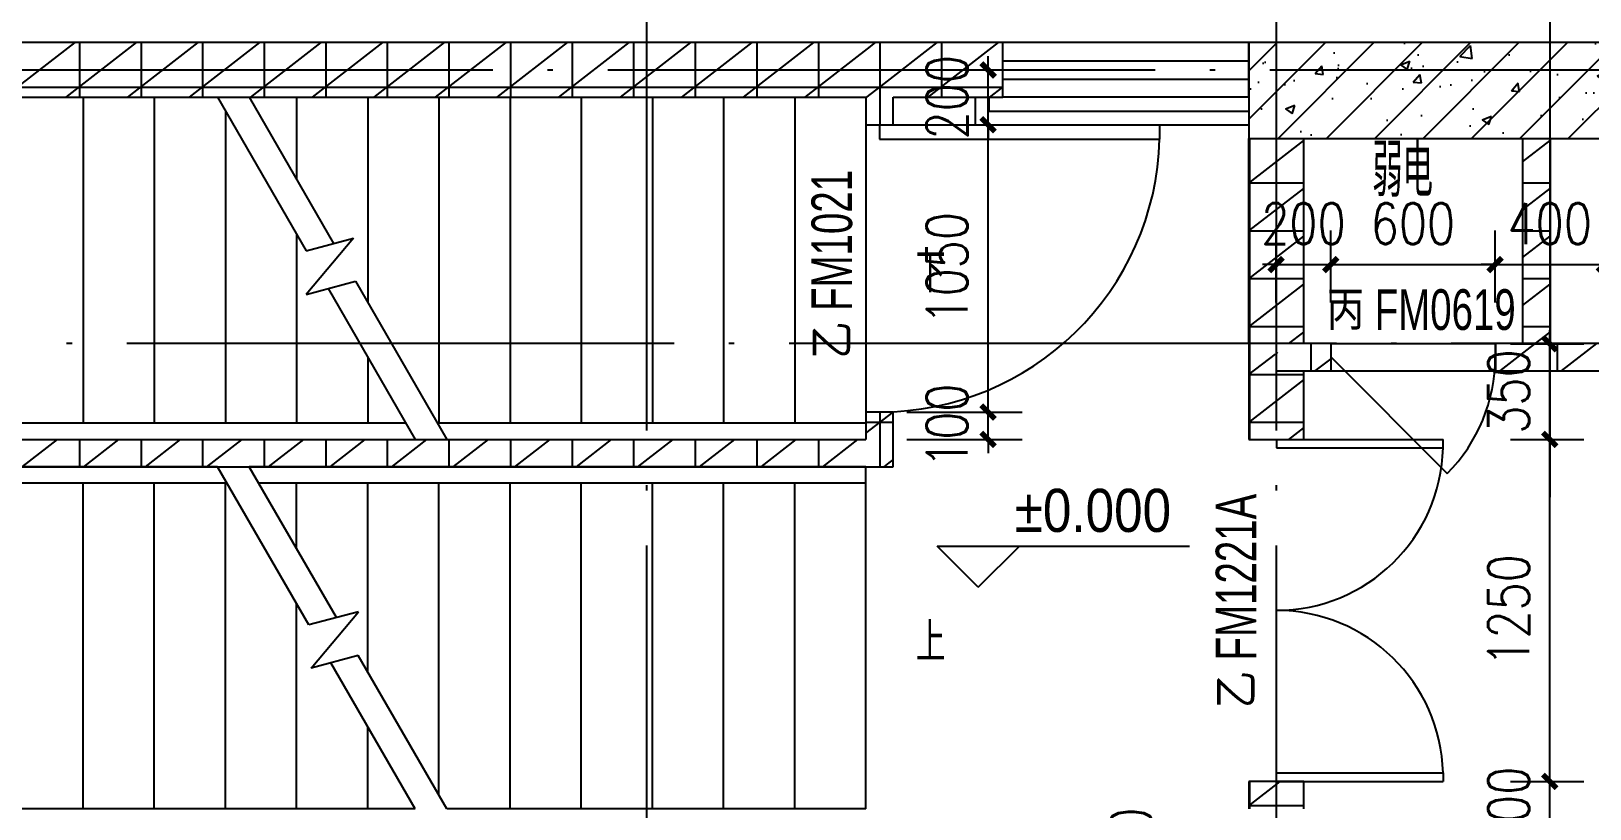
# Model space of a CAD drawing. Extents: x 718358 to 1668613, y -348838 to -159582.
# Drawn here: x 792248 to 797943, y -254462 to -251621 of the extents above; entities that cross this region are included whole.
import ezdxf

# ---------------------------------------------------------------- set-up
doc = ezdxf.new("R2010")
doc.units = 0
doc.header["$LTSCALE"] = 1000
doc.linetypes.add('DOTE', pattern=[2.42, 2, -0.2, 0.02, -0.2])
for name, color, linetype in [('建-墙体', 2, 'Continuous'), ('建-尺寸', 73, 'Continuous'), ('建-影线', 8, 'Continuous'), ('建-房间名', 7, 'Continuous'), ('建-柱子', 6, 'Continuous'), ('建-标高', 3, 'Continuous'), ('建-楼梯', 4, 'Continuous'), ('建-符号', 3, 'Continuous'), ('建-符号说明', 7, 'Continuous'), ('建-轴网', 14, 'DOTE'), ('建-门', 4, 'Continuous'), ('建-门窗', 4, 'Continuous'), ('建-门窗-编号', 7, 'Continuous'), ('建-阳台', 5, 'Continuous')]:
    doc.layers.add(name, color=color, linetype=linetype)
doc.styles.add('_TCH_DIM', font='gt单线西文.shx', dxfattribs={"width": 0.8, "bigfont": 'gt单线中文.shx'})
doc.styles.add('_TCH_WINDOW', font='gt单线西文.shx', dxfattribs={"height": 3.5, "bigfont": 'gt单线中文.shx'})
doc.styles.add('DIM_FONT', font='SIMPLEX.shx', dxfattribs={"width": 0.8, "bigfont": 'GBCBIG.shx'})
doc.dimstyles.new('DIMN50', dxfattribs={"dimscale": 0.5, "dimtxt": 300, "dimasz": 100, "dimexe": 250, "dimexo": 300, "dimgap": 150, "dimtad": 1, "dimdec": 0, "dimzin": 0, "dimdsep": 46, "dimtxsty": 'DIM_FONT', "dimblk": 'ARCHTICK', "dimcen": 0.09, "dimdle": 1, "dimclrt": 7, "dimazin": 2, "dimtfac": 1, "dimtdec": 0, "dimtix": 1, "dimtmove": 2, "dimatfit": 3, "dimldrblk": 'ARCHTICK', "dimfxl": 1, "dimtolj": 1, "dimtzin": 0, "dimarcsym": 0})
pattern_1 = [(0, (0, 0), (0, 175), []), (37.875, (200, 0), (-84.807639, 109.038328), []), (90, (200, 0), (-225, 1e-14), [])]

# ---------------------------------------------------------------- blocks, each defined once
blk = doc.blocks.new('_ArchTick')
at = {"color": 0, "linetype": 'ByBlock', "const_width": 0.4}
blk.add_lwpolyline([(-0.5, -0.5), (0.5, 0.5)], dxfattribs=at)
blk = doc.blocks.new('*D598')
at = {"layer": 'Defpoints', "color": 0, "transparency": 16777216}
for p in [(795971.5, -254562.4), (796417, -254562.4), (795971.5, -254662.4)]:
    blk.add_point(p, dxfattribs=at)
at = {"layer": '建-尺寸', "color": 0, "lineweight": -2, "transparency": 16777216}
for p, q in [((796417, -254562.4), (796417, -254512.4)), ((796121.5, -254562.4), (796542, -254562.4)), ((796417, -254662.4), (796417, -254562.4)), ((796121.5, -254662.4), (796542, -254662.4)), ((796417, -254662.4), (796417, -254712.4))]:
    blk.add_line(p, q, dxfattribs=at)
at = {"layer": '建-尺寸', "color": 0, "lineweight": -2, "transparency": 16777216, "xscale": 50, "yscale": 50, "zscale": 50}
for p, rotation in [((796417, -254562.4), 270), ((796417, -254662.4), 90)]:
    blk.add_blockref('_ArchTick', p, dxfattribs=dict(at, rotation=rotation))
at = {"layer": '建-尺寸', "color": 7, "transparency": 16777216, "insert": (796267, -254612.4), "char_height": 150, "attachment_point": 5, "rotation": 90, "style": 'DIM_FONT'}
blk.add_mtext('\\A1;100', dxfattribs=at)
blk = doc.blocks.new('*D602')
at = {"layer": 'Defpoints', "color": 0, "transparency": 16777216}
for p in [(797502.7, -254362.4), (797796.5, -254362.4), (797502.7, -254562.7)]:
    blk.add_point(p, dxfattribs=at)
at = {"layer": '建-尺寸', "color": 0, "lineweight": -2, "transparency": 16777216}
for p, q in [((797796.5, -254362.4), (797796.5, -254312.4)), ((797652.7, -254362.4), (797921.5, -254362.4)), ((797796.5, -254562.7), (797796.5, -254362.4)), ((797652.7, -254562.7), (797921.5, -254562.7)), ((797796.5, -254562.7), (797796.5, -254612.7))]:
    blk.add_line(p, q, dxfattribs=at)
at = {"layer": '建-尺寸', "color": 0, "lineweight": -2, "transparency": 16777216, "xscale": 50, "yscale": 50, "zscale": 50}
for p, rotation in [((797796.5, -254362.4), 270), ((797796.5, -254562.7), 90)]:
    blk.add_blockref('_ArchTick', p, dxfattribs=dict(at, rotation=rotation))
at = {"layer": '建-尺寸', "color": 7, "transparency": 16777216, "insert": (797646.5, -254462.6), "char_height": 150, "attachment_point": 5, "rotation": 90, "style": 'DIM_FONT'}
blk.add_mtext('\\A1;200', dxfattribs=at)
blk = doc.blocks.new('*D603')
at = {"layer": 'Defpoints', "color": 0, "transparency": 16777216}
for p in [(797502.7, -253112.4), (797796.5, -253112.4), (797502.7, -254362.4)]:
    blk.add_point(p, dxfattribs=at)
at = {"layer": '建-尺寸', "color": 0, "lineweight": -2, "transparency": 16777216}
for p, q in [((797652.7, -253112.4), (797921.5, -253112.4)), ((797796.5, -254362.9), (797796.5, -253111.9)), ((797652.7, -254362.4), (797921.5, -254362.4))]:
    blk.add_line(p, q, dxfattribs=at)
at = {"layer": '建-尺寸', "color": 0, "lineweight": -2, "transparency": 16777216, "xscale": 50, "yscale": 50, "zscale": 50}
for p, rotation in [((797796.5, -253112.4), 90), ((797796.5, -254362.4), 270)]:
    blk.add_blockref('_ArchTick', p, dxfattribs=dict(at, rotation=rotation))
at = {"layer": '建-尺寸', "color": 7, "transparency": 16777216, "insert": (797646.5, -253737.4), "char_height": 150, "attachment_point": 5, "rotation": 90, "style": 'DIM_FONT'}
blk.add_mtext('\\A1;1250', dxfattribs=at)
blk = doc.blocks.new('*D604')
at = {"layer": 'Defpoints', "color": 0, "transparency": 16777216}
for p in [(797502.7, -252762.7), (797796.5, -252762.7), (797502.7, -253112.4)]:
    blk.add_point(p, dxfattribs=at)
at = {"layer": '建-尺寸', "color": 0, "lineweight": -2, "transparency": 16777216}
for p, q in [((797652.7, -252762.7), (797921.5, -252762.7)), ((797796.5, -252762.7), (797796.5, -252712.7)), ((797796.5, -253112.4), (797796.5, -252762.7)), ((797652.7, -253112.4), (797921.5, -253112.4)), ((797796.5, -253112.4), (797796.5, -253162.4))]:
    blk.add_line(p, q, dxfattribs=at)
at = {"layer": '建-尺寸', "color": 0, "lineweight": -2, "transparency": 16777216, "xscale": 50, "yscale": 50, "zscale": 50}
for p, rotation in [((797796.5, -252762.7), 270), ((797796.5, -253112.4), 90)]:
    blk.add_blockref('_ArchTick', p, dxfattribs=dict(at, rotation=rotation))
at = {"layer": '建-尺寸', "color": 7, "transparency": 16777216, "insert": (797646.5, -252937.6), "char_height": 150, "attachment_point": 5, "rotation": 90, "style": 'DIM_FONT'}
blk.add_mtext('\\A1;350', dxfattribs=at)
blk = doc.blocks.new('*D605')
at = {"layer": 'Defpoints', "color": 0, "transparency": 16777216}
for p in [(796996.5, -252473.8), (796796.6, -252762.4), (796996.5, -252762.4)]:
    blk.add_point(p, dxfattribs=at)
at = {"layer": '建-尺寸', "color": 0, "lineweight": -2, "transparency": 16777216}
for p, q in [((796796.6, -252612.4), (796796.6, -252348.8)), ((796996.5, -252612.4), (796996.5, -252348.8)), ((796796.6, -252473.8), (796746.6, -252473.8)), ((796796.6, -252473.8), (796996.5, -252473.8)), ((796996.5, -252473.8), (797046.5, -252473.8))]:
    blk.add_line(p, q, dxfattribs=at)
at = {"layer": '建-尺寸', "color": 0, "lineweight": -2, "transparency": 16777216, "xscale": 50, "yscale": 50, "zscale": 50}
blk.add_blockref('_ArchTick', (796796.6, -252473.8), dxfattribs=at)
at = {"layer": '建-尺寸', "color": 0, "lineweight": -2, "transparency": 16777216, "xscale": 50, "yscale": 50, "zscale": 50, "rotation": 180}
blk.add_blockref('_ArchTick', (796996.5, -252473.8), dxfattribs=at)
at = {"layer": '建-尺寸', "color": 7, "transparency": 16777216, "insert": (796896.6, -252323.8), "char_height": 150, "attachment_point": 5, "style": 'DIM_FONT'}
blk.add_mtext('\\A1;200', dxfattribs=at)
blk = doc.blocks.new('*D606')
at = {"layer": 'Defpoints', "color": 0, "transparency": 16777216}
for p in [(797596.5, -252473.8), (796996.5, -252762.4), (797596.5, -252762.4)]:
    blk.add_point(p, dxfattribs=at)
at = {"layer": '建-尺寸', "color": 0, "lineweight": -2, "transparency": 16777216}
for p, q in [((796996.5, -252612.4), (796996.5, -252348.8)), ((797596.5, -252612.4), (797596.5, -252348.8)), ((796996, -252473.8), (797597, -252473.8))]:
    blk.add_line(p, q, dxfattribs=at)
at = {"layer": '建-尺寸', "color": 0, "lineweight": -2, "transparency": 16777216, "xscale": 50, "yscale": 50, "zscale": 50, "rotation": 180}
blk.add_blockref('_ArchTick', (796996.5, -252473.8), dxfattribs=at)
at = {"layer": '建-尺寸', "color": 0, "lineweight": -2, "transparency": 16777216, "xscale": 50, "yscale": 50, "zscale": 50}
blk.add_blockref('_ArchTick', (797596.5, -252473.8), dxfattribs=at)
at = {"layer": '建-尺寸', "color": 7, "transparency": 16777216, "insert": (797296.5, -252323.8), "char_height": 150, "attachment_point": 5, "style": 'DIM_FONT'}
blk.add_mtext('\\A1;600', dxfattribs=at)
blk = doc.blocks.new('*D607')
at = {"layer": 'Defpoints', "color": 0, "transparency": 16777216}
for p in [(797996.5, -252473.8), (797596.5, -252762.4), (797996.5, -252762.4)]:
    blk.add_point(p, dxfattribs=at)
at = {"layer": '建-尺寸', "color": 0, "lineweight": -2, "transparency": 16777216}
for p, q in [((797596.5, -252612.4), (797596.5, -252348.8)), ((797996.5, -252612.4), (797996.5, -252348.8)), ((797596.5, -252473.8), (797546.5, -252473.8)), ((797596.5, -252473.8), (797996.5, -252473.8)), ((797996.5, -252473.8), (798046.5, -252473.8))]:
    blk.add_line(p, q, dxfattribs=at)
at = {"layer": '建-尺寸', "color": 0, "lineweight": -2, "transparency": 16777216, "xscale": 50, "yscale": 50, "zscale": 50}
blk.add_blockref('_ArchTick', (797596.5, -252473.8), dxfattribs=at)
at = {"layer": '建-尺寸', "color": 0, "lineweight": -2, "transparency": 16777216, "xscale": 50, "yscale": 50, "zscale": 50, "rotation": 180}
blk.add_blockref('_ArchTick', (797996.5, -252473.8), dxfattribs=at)
at = {"layer": '建-尺寸', "color": 7, "transparency": 16777216, "insert": (797796.5, -252323.8), "char_height": 150, "attachment_point": 5, "style": 'DIM_FONT'}
blk.add_mtext('\\A1;400', dxfattribs=at)
blk = doc.blocks.new('*D623')
at = {"layer": 'Defpoints', "color": 0, "transparency": 16777216}
for p in [(795297.5, -251762.4), (795744.2, -251762.4), (795297.5, -251962.4)]:
    blk.add_point(p, dxfattribs=at)
at = {"layer": '建-尺寸', "color": 0, "lineweight": -2, "transparency": 16777216}
for p, q in [((795744.2, -251762.4), (795744.2, -251712.4)), ((795447.5, -251762.4), (795869.2, -251762.4)), ((795744.2, -251962.4), (795744.2, -251762.4)), ((795447.5, -251962.4), (795869.2, -251962.4)), ((795744.2, -251962.4), (795744.2, -252012.4))]:
    blk.add_line(p, q, dxfattribs=at)
at = {"layer": '建-尺寸', "color": 0, "lineweight": -2, "transparency": 16777216, "xscale": 50, "yscale": 50, "zscale": 50}
for p, rotation in [((795744.2, -251762.4), 270), ((795744.2, -251962.4), 90)]:
    blk.add_blockref('_ArchTick', p, dxfattribs=dict(at, rotation=rotation))
at = {"layer": '建-尺寸', "color": 7, "transparency": 16777216, "insert": (795594.2, -251862.4), "char_height": 150, "attachment_point": 5, "rotation": 90, "style": 'DIM_FONT'}
blk.add_mtext('\\A1;200', dxfattribs=at)
blk = doc.blocks.new('*D624')
at = {"layer": 'Defpoints', "color": 0, "transparency": 16777216}
for p in [(795297.5, -251962.4), (795744.2, -251962.4), (795297.5, -253012.4)]:
    blk.add_point(p, dxfattribs=at)
at = {"layer": '建-尺寸', "color": 0, "lineweight": -2, "transparency": 16777216}
for p, q in [((795447.5, -251962.4), (795869.2, -251962.4)), ((795744.2, -253012.9), (795744.2, -251961.9)), ((795447.5, -253012.4), (795869.2, -253012.4))]:
    blk.add_line(p, q, dxfattribs=at)
at = {"layer": '建-尺寸', "color": 0, "lineweight": -2, "transparency": 16777216, "xscale": 50, "yscale": 50, "zscale": 50}
for p, rotation in [((795744.2, -251962.4), 90), ((795744.2, -253012.4), 270)]:
    blk.add_blockref('_ArchTick', p, dxfattribs=dict(at, rotation=rotation))
at = {"layer": '建-尺寸', "color": 7, "transparency": 16777216, "insert": (795594.2, -252487.4), "char_height": 150, "attachment_point": 5, "rotation": 90, "style": 'DIM_FONT'}
blk.add_mtext('\\A1;1050', dxfattribs=at)
blk = doc.blocks.new('*D625')
at = {"layer": 'Defpoints', "color": 0, "transparency": 16777216}
for p in [(795297.5, -253012.4), (795744.2, -253012.4), (795297.5, -253112.4)]:
    blk.add_point(p, dxfattribs=at)
at = {"layer": '建-尺寸', "color": 0, "lineweight": -2, "transparency": 16777216}
for p, q in [((795744.2, -253012.4), (795744.2, -252962.4)), ((795447.5, -253012.4), (795869.2, -253012.4)), ((795744.2, -253112.4), (795744.2, -253012.4)), ((795447.5, -253112.4), (795869.2, -253112.4)), ((795744.2, -253112.4), (795744.2, -253162.4))]:
    blk.add_line(p, q, dxfattribs=at)
at = {"layer": '建-尺寸', "color": 0, "lineweight": -2, "transparency": 16777216, "xscale": 50, "yscale": 50, "zscale": 50}
for p, rotation in [((795744.2, -253012.4), 270), ((795744.2, -253112.4), 90)]:
    blk.add_blockref('_ArchTick', p, dxfattribs=dict(at, rotation=rotation))
at = {"layer": '建-尺寸', "color": 7, "transparency": 16777216, "insert": (795594.2, -253062.4), "char_height": 150, "attachment_point": 5, "rotation": 90, "style": 'DIM_FONT'}
blk.add_mtext('\\A1;100', dxfattribs=at)

msp = doc.modelspace()

# ---------------------------------------------------------------- hatches: boundary and pattern name
at = {"layer": '建-影线'}
h = msp.add_hatch(dxfattribs=at)
h.set_pattern_fill('空心砖', color=256, scale=50, style=0)
h.set_pattern_definition(pattern_1)
h.paths.add_polyline_path([(795297.5, -251662.4), (790897.5, -251662.4), (790897.5, -251862.4), (795297.5, -251862.4), (795330.8, -251795.8)])
h = msp.add_hatch(dxfattribs=at)
h.set_pattern_fill('空心砖', color=256, scale=50, style=0)
h.set_pattern_definition(pattern_1)
h.paths.add_polyline_path([(795397.5, -251862.4), (795797.5, -251862.4), (795797.5, -251662.4), (795297.5, -251662.4), (795330.8, -251795.8)])
h = msp.add_hatch(dxfattribs=at)
h.set_pattern_fill('钢筋混凝土', color=256, scale=50, style=0)
h.set_pattern_definition([(45, (0, 0), (-88.388348, 88.388348), []), (50, (0, 0), (358.63009, -31.37607), [37.5, -412.5]), (355, (0, 0), (-69.37567, 376.09607), [30, -330]), (100.4514, (29.9, -2.6), (289.25469, 344.71977), [31.8701, -350.57106]), (46.1842, (0, 100), (533.62052, -82.7595), [56.25, -618.75]), (96.6356, (44.47, 93.1), (467.33135, 487.05894), [47.80514, -525.8565]), (351.1842, (0, 100), (467.33097, 487.0593), [45, -495]), (21, (50, 75), (298.45353, -201.30945), [37.5, -412.5]), (326, (50, 75), (121.65767, 362.57502), [30, -330]), (71.4514, (74.87, 58.22), (420.11131, 161.26525), [31.8701, -350.57106]), (37.5, (0, 0), (6.079928, 166.446927), [0, -326, 0, -335, 0, -331.25]), (7.5, (0, 0), (131.53477, 197.205856), [0, -191, 0, -318.5, 0, -126.25]), (327.5, (-111.5, 0), (266.911218, -11.277436), [0, -125, 0, -390, 0, -517.5]), (317.5, (-161.5, 0), (291.593085, 50.05249), [0, -162.5, 0, -259, 0, -367.5])])
h.paths.add_polyline_path([(799197.5, -251662.4), (796697.5, -251662.4), (796697.5, -252012.4), (798897.5, -252012.4), (798897.5, -254662.4), (799197.5, -254662.4)])
h = msp.add_hatch(dxfattribs=at)
h.set_pattern_fill('空心砖', color=256, scale=50, style=0)
h.set_pattern_definition(pattern_1)
h.paths.add_polyline_path([(795297.5, -251862.4), (795297.5, -251962.4), (795397.5, -251962.4), (795397.5, -251862.4), (795330.8, -251795.8)])
h = msp.add_hatch(dxfattribs=at)
h.set_pattern_fill('空心砖', color=256, scale=50, style=0)
h.set_pattern_definition(pattern_1)
h.paths.add_polyline_path([(796897.5, -252012.4), (796697.5, -252012.4), (796697.5, -252762.4), (796897.5, -252762.4)])
h = msp.add_hatch(dxfattribs=at)
h.set_pattern_fill('空心砖', color=256, scale=50, style=0)
h.set_pattern_definition(pattern_1)
h.paths.add_polyline_path([(797797.5, -252012.4), (797697.5, -252012.4), (797697.5, -252762.4), (797764.2, -252795.8), (797797.5, -252762.4)])
h = msp.add_hatch(dxfattribs=at)
h.set_pattern_fill('空心砖', color=256, scale=50, style=0)
h.set_pattern_definition(pattern_1)
h.paths.add_polyline_path([(796697.5, -252762.4), (796697.5, -253112.4), (796897.5, -253112.4), (796897.5, -252862.4), (796822.5, -252812.4)])
h = msp.add_hatch(dxfattribs=at)
h.set_pattern_fill('空心砖', color=256, scale=50, style=0)
h.set_pattern_definition(pattern_1)
h.paths.add_polyline_path([(796797.5, -252862.4), (796997.5, -252862.4), (796997.5, -252762.4), (796897.5, -252762.4), (796797.5, -252795.8)])
h = msp.add_hatch(dxfattribs=at)
h.set_pattern_fill('空心砖', color=256, scale=50, style=0)
h.set_pattern_definition(pattern_1)
h.paths.add_polyline_path([(797697.5, -252762.4), (797597.5, -252762.4), (797597.5, -252862.4), (797797.5, -252862.4), (797764.2, -252795.8)])
h = msp.add_hatch(dxfattribs=at)
h.set_pattern_fill('空心砖', color=256, scale=50, style=0)
h.set_pattern_definition(pattern_1)
h.paths.add_polyline_path([(797797.5, -252862.4), (797997.5, -252862.4), (797997.5, -252762.4), (797797.5, -252762.4), (797764.2, -252795.8)])
h = msp.add_hatch(dxfattribs=at)
h.set_pattern_fill('空心砖', color=256, scale=50, style=0)
h.set_pattern_definition(pattern_1)
h.paths.add_polyline_path([(795397.5, -253212.4), (795397.5, -253012.4), (795297.5, -253012.4), (795297.5, -253112.4)])
h = msp.add_hatch(dxfattribs=at)
h.set_pattern_fill('空心砖', color=256, scale=50, style=0)
h.set_pattern_definition(pattern_1)
h.paths.add_polyline_path([(791297.5, -253112.4), (791397.5, -253212.4), (795397.5, -253212.4), (795297.5, -253112.4)])
h = msp.add_hatch(dxfattribs=at)
h.set_pattern_fill('空心砖', color=256, scale=50, style=0)
h.set_pattern_definition(pattern_1)
h.paths.add_polyline_path([(796897.5, -254462.4), (796897.5, -254362.4), (796697.5, -254362.4), (796697.5, -254462.4)])

# ---------------------------------------------------------------- linework, layer by layer
at = {"layer": '建-墙体'}
for p, q in [((795297.5, -251662.4), (790897.5, -251662.4)), ((795797.5, -251662.4), (795297.5, -251662.4)), ((795797.5, -251862.4), (795797.5, -251662.4)), ((790897.5, -251862.4), (795297.5, -251862.4)), ((795297.5, -251862.4), (795297.5, -251962.4)), ((795397.5, -251862.4), (795797.5, -251862.4)), ((795397.5, -251962.4), (795397.5, -251862.4)), ((795297.5, -251962.4), (795397.5, -251962.4)), ((796697.5, -252762.4), (796697.5, -252012.4)), ((796897.5, -252762.4), (796897.5, -252012.4)), ((797697.5, -252012.4), (797697.5, -252762.4)), ((797797.5, -252012.4), (797797.5, -252762.4)), ((796697.5, -252762.4), (796697.5, -253112.4)), ((796997.5, -252762.4), (796897.5, -252762.4)), ((796997.5, -252862.4), (796997.5, -252762.4)), ((797697.5, -252762.4), (797597.5, -252762.4)), ((797597.5, -252762.4), (797597.5, -252862.4)), ((797997.5, -252762.4), (797797.5, -252762.4)), ((796797.5, -252862.4), (796997.5, -252862.4)), ((796897.5, -253112.4), (796897.5, -252862.4)), ((797597.5, -252862.4), (797797.5, -252862.4)), ((797797.5, -252862.4), (797997.5, -252862.4)), ((795397.5, -253012.4), (795297.5, -253012.4)), ((795297.5, -253012.4), (795297.5, -253112.4)), ((795397.5, -253212.4), (795397.5, -253012.4)), ((791297.5, -253112.4), (795297.5, -253112.4)), ((796697.5, -253112.4), (796897.5, -253112.4)), ((791397.5, -253212.4), (795397.5, -253212.4)), ((796897.5, -254362.4), (796697.5, -254362.4)), ((796697.5, -254362.4), (796697.5, -254462.4)), ((796897.5, -254462.4), (796897.5, -254362.4))]:
    msp.add_line(p, q, dxfattribs=at)
at = {"layer": '建-柱子'}
for p, q in [((799197.5, -251662.4), (796697.5, -251662.4)), ((796697.5, -251662.4), (796697.5, -252012.4)), ((796697.5, -252012.4), (798897.5, -252012.4))]:
    msp.add_line(p, q, dxfattribs=at)
at = {"layer": '建-标高'}
for p, q in [((795708.5, -253653), (795558.5, -253503)), ((795558.5, -253503), (796480.7, -253503)), ((795708.5, -253653), (795858.5, -253503))]:
    msp.add_line(p, q, dxfattribs=at)
at = {"layer": '建-楼梯'}
for p, q in [((791397.5, -251862.4), (792928.9, -251862.4)), ((792437.5, -251862.4), (792437.5, -253052.4)), ((792697.5, -251862.4), (792697.5, -253052.4)), ((792928.9, -251862.4), (793252.6, -252423)), ((793044.4, -251862.4), (795297.5, -251862.4)), ((793044.4, -251862.4), (793352.6, -252396.2)), ((793217.5, -251862.4), (793217.5, -252162.3)), ((793477.5, -251862.4), (793477.5, -252612.6)), ((793737.5, -251862.4), (793737.5, -253052.4)), ((793997.5, -251862.4), (793997.5, -253052.4)), ((794257.5, -251862.4), (794257.5, -253052.4)), ((794517.5, -251862.4), (794517.5, -253052.4)), ((794777.5, -251862.4), (794777.5, -253052.4)), ((795037.5, -251862.4), (795037.5, -253052.4)), ((795297.5, -251862.4), (795297.5, -253052.4)), ((792957.5, -251911.9), (792957.5, -253052.4)), ((793217.5, -252362.3), (793217.5, -253052.4)), ((793424.9, -252376.8), (793252.1, -252582.9)), ((793252.6, -252423), (793424.9, -252376.8)), ((793252.1, -252582.9), (793432.5, -252534.5)), ((793432.5, -252534.5), (793766.1, -253112.4)), ((793332.5, -252561.3), (793650.6, -253112.4)), ((793477.5, -252812.6), (793477.5, -253052.4)), ((791397.5, -253052.4), (793616, -253052.4)), ((793731.5, -253052.4), (795297.5, -253052.4)), ((795297.5, -253052.4), (795297.5, -253112.4)), ((795297.5, -253052.4), (795297.5, -253112.4)), ((791397.5, -253112.4), (793650.6, -253112.4)), ((791397.5, -253112.4), (793650.6, -253112.4)), ((793766.1, -253112.4), (795297.5, -253112.4)), ((793766.1, -253112.4), (795297.5, -253112.4)), ((792928.9, -253212.4), (791397.5, -253212.4)), ((792928.9, -253212.4), (791397.5, -253212.4)), ((793262.6, -253790.3), (792928.9, -253212.4)), ((795297.5, -253212.4), (793044.4, -253212.4)), ((793362.6, -253763.5), (793044.4, -253212.4)), ((795297.5, -253212.4), (793044.4, -253212.4)), ((795297.5, -253272.4), (795297.5, -253212.4)), ((795297.5, -253272.4), (795297.5, -253212.4)), ((792963.6, -253272.4), (791397.5, -253272.4)), ((792437.5, -254462.4), (792437.5, -253272.4)), ((792697.5, -254462.4), (792697.5, -253272.4)), ((792957.5, -254462.4), (792957.5, -253272.4)), ((795297.5, -253272.4), (793079, -253272.4)), ((793217.5, -253512.3), (793217.5, -253272.4)), ((793477.5, -253962.6), (793477.5, -253272.4)), ((793737.5, -254412.9), (793737.5, -253272.4)), ((793997.5, -254462.4), (793997.5, -253272.4)), ((794257.5, -254462.4), (794257.5, -253272.4)), ((794517.5, -254462.4), (794517.5, -253272.4)), ((794777.5, -254462.4), (794777.5, -253272.4)), ((795037.5, -254462.4), (795037.5, -253272.4)), ((795297.5, -254462.4), (795297.5, -253272.4)), ((793217.5, -254462.4), (793217.5, -253712.3)), ((793443, -253742), (793262.6, -253790.3)), ((793270.1, -253948), (793443, -253742)), ((793442.4, -253901.8), (793270.1, -253948)), ((793766.1, -254462.4), (793442.4, -253901.8)), ((793650.6, -254462.4), (793342.4, -253928.6)), ((793477.5, -254462.4), (793477.5, -254162.6)), ((793650.6, -254462.4), (791397.5, -254462.4)), ((795297.5, -254462.4), (793766.1, -254462.4))]:
    msp.add_line(p, q, dxfattribs=at)
at = {"layer": '建-符号'}
for points in [[(791267.5, -252487.4, 0, 0, 0), (793067.5, -252487.4, 40, 0, 0), (793217.5, -252487.4, 0, 0, 0)], [(795427.5, -252487.4, 0, 0, 0), (793627.5, -252487.4, 40, 0, 0), (793477.5, -252487.4, 0, 0, 0)], [(791267.5, -253837.4, 0, 0, 0), (793067.5, -253837.4, 40, 0, 0), (793217.5, -253837.4, 0, 0, 0)], [(795427.5, -253837.4, 0, 0, 0), (793627.5, -253837.4, 40, 0, 0), (793477.5, -253837.4, 0, 0, 0)]]:
    msp.add_lwpolyline(points, format="xyseb", dxfattribs=at)
at = {"layer": '建-轴网'}
for p, q in [((794497.5, -257919.7), (794497.5, -251154.7)), ((796797.5, -257919.7), (796797.5, -251154.7)), ((797797.5, -253323), (797797.5, -251154.7)), ((787094.2, -251762.4), (801776.4, -251762.4)), ((799436.9, -252762.4), (787912.5, -252762.4))]:
    msp.add_line(p, q, dxfattribs=at)
at = {"layer": '建-门'}
for p, q in [((795347.5, -251962.4), (795347.5, -252014.9)), ((795347.5, -251962.4), (796371.3, -251962.4)), ((796371.3, -252014.9), (796371.3, -251962.4)), ((795347.5, -252014.9), (796371.3, -252014.9)), ((796997.5, -252762.4), (797597.5, -252762.4)), ((796997.5, -252812.4), (797421.8, -253236.7)), ((796997.5, -252862.4), (797597.5, -252862.4)), ((796797.5, -253112.4), (797406.9, -253112.4)), ((796797.5, -253112.4), (796797.5, -253143.7)), ((796797.5, -253143.7), (797406.9, -253143.7)), ((797406.9, -253143.7), (797406.9, -253112.4)), ((796797.5, -254331.2), (797406.9, -254331.2)), ((796797.5, -254362.4), (796797.5, -254331.2)), ((797406.9, -254331.2), (797406.9, -254362.4)), ((796797.5, -254362.4), (797406.9, -254362.4))]:
    msp.add_line(p, q, dxfattribs=at)
for centre, radius, start, end in [((795347.5, -251988.7), 1023.8, 270, 358.5307), ((796997.5, -252812.4), 600, 315, 0), ((796797.5, -253128), 609.4, 270, 358.5307), ((796797.5, -254346.8), 609.4, 1.4693, 90)]:
    msp.add_arc(centre, radius, start, end, dxfattribs=at)
at = {"layer": '建-门窗'}
for p, q in [((796697.5, -251662.4), (795797.5, -251662.4)), ((795797.5, -251862.4), (795797.5, -251662.4)), ((796697.5, -251862.4), (796697.5, -251662.4)), ((795797.5, -251729.1), (796697.5, -251729.1)), ((795797.5, -251795.8), (796697.5, -251795.8)), ((796697.5, -251862.4), (795797.5, -251862.4))]:
    msp.add_line(p, q, dxfattribs=at)
at = {"layer": '建-阳台'}
for points in [[(795697.5, -251862.4), (795697.5, -251962.4), (796697.5, -251962.4)], [(795747.5, -251862.4), (795747.5, -251912.4), (796697.5, -251912.4)]]:
    msp.add_lwpolyline(points, dxfattribs=at)

# ---------------------------------------------------------------- texts
at = {"layer": '建-房间名', "style": 'DIM_FONT', "width": 0.8}
msp.add_text('弱电', height=192.91, dxfattribs=at).set_placement((797147.7, -252225.6))
at = {"layer": '建-标高', "style": '_TCH_DIM', "width": 0.888889}
msp.add_text('%%P0.000', height=157.5, dxfattribs=at).set_placement((795841.7, -253450.5))
at = {"layer": '建-符号说明', "style": '_TCH_DIM', "width": 0.8}
for s, p in [('下', (795480, -252574.9)), ('上', (795480, -253924.9))]:
    msp.add_text(s, height=143.3, dxfattribs=at).set_placement(p)
at = {"layer": '建-门窗-编号', "style": '_TCH_WINDOW', "width": 0.705882}
for s, rotation, p in [('FM1021', 90, (795247.5, -252642.9)), ('FM0619', 0, (797157, -252712.4)), ('FM1221A', 90, (796724.7, -253919.9))]:
    msp.add_text(s, height=148.75, rotation=rotation, dxfattribs=at).set_placement(p)
at = {"layer": '建-门窗-编号', "style": '_TCH_WINDOW'}
for s, rotation, p in [('丙', 0, (796982, -252712.4)), ('乙', 90, (795247.5, -252817.9)), ('乙', 90, (796724.7, -254094.9))]:
    msp.add_text(s, height=143.3, rotation=rotation, dxfattribs=at).set_placement(p)

# ---------------------------------------------------------------- dimensions: what is measured, and where the dimension line sits
at = {"layer": '建-尺寸'}
for p1, p2, distance, picture, middle in [((795297.5, -251962.4), (795297.5, -251762.4), -446.7, '*D623', (795594.2, -251862.4)), ((795297.5, -253012.4), (795297.5, -251962.4), -446.7, '*D624', (795594.2, -252487.4)), ((796796.6, -252762.4), (796996.5, -252762.4), 288.6, '*D605', (796896.6, -252323.8)), ((796996.5, -252762.4), (797596.5, -252762.4), 288.6, '*D606', (797296.5, -252323.8)), ((797596.5, -252762.4), (797996.5, -252762.4), 288.6, '*D607', (797796.5, -252323.8)), ((797502.7, -253112.4), (797502.7, -252762.7), -293.9, '*D604', (797646.5, -252937.6)), ((795297.5, -253112.4), (795297.5, -253012.4), -446.7, '*D625', (795594.2, -253062.4)), ((797502.7, -254362.4), (797502.7, -253112.4), -293.9, '*D603', (797646.5, -253737.4)), ((797502.7, -254562.7), (797502.7, -254362.4), -293.9, '*D602', (797646.5, -254462.6)), ((795971.5, -254662.4), (795971.5, -254562.4), -445.5, '*D598', (796267, -254612.4))]:
    dim = msp.add_aligned_dim(p1=p1, p2=p2, distance=distance, dimstyle='DIMN50', dxfattribs=at)
    dim.commit()
    dim.dimension.update_dxf_attribs({"geometry": picture, "text_midpoint": middle})

doc.saveas('drawing.dxf')
